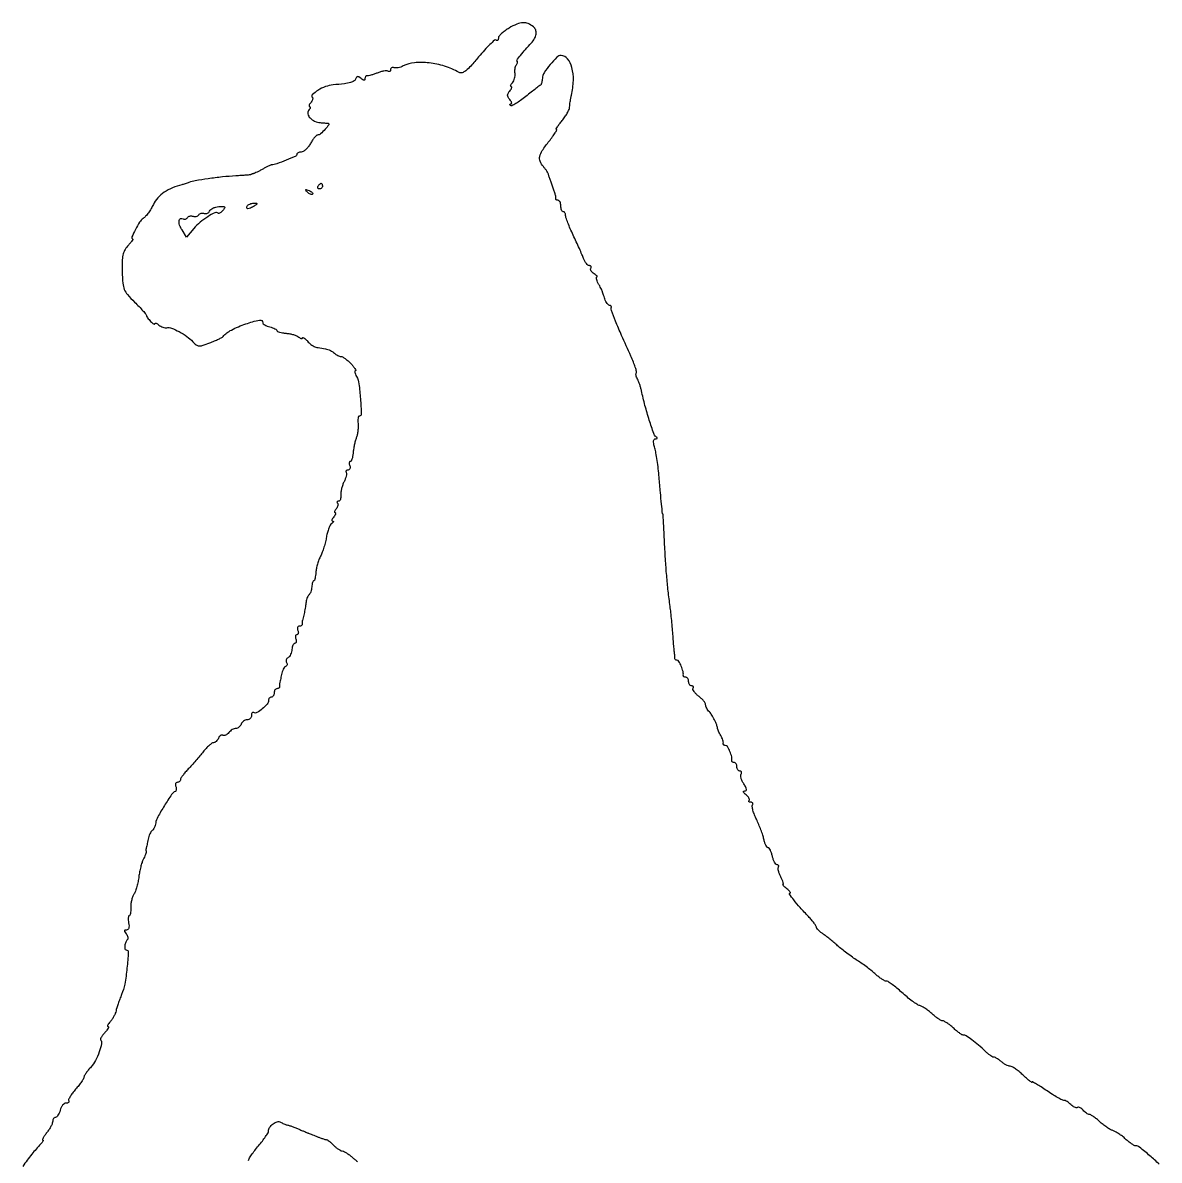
# Model space of a CAD drawing. Extents: x 0 to 572, y 0 to 802.
# Drawn here: x 105.4 to 505.8, y 400.9 to 801.5 of the extents above; entities that cross this region are included whole.
import ezdxf

# ---------------------------------------------------------------- set-up
doc = ezdxf.new("R2010")
doc.units = 0

msp = doc.modelspace()

# ---------------------------------------------------------------- linework, layer by layer
for points in [[(505.750071, 399.517286, 0.010371), (502.470003, 402.481262, 0.009282), (498.882342, 405.475695, 0.16599), (497.489782, 405.980816, -0.12281), (496.947184, 406.127126, -0.020715), (496.023455, 406.692456, -0.021573), (494.971947, 407.465206, -0.017693), (493.916635, 408.376481, 0.021461), (492.794015, 409.331209, 0.018624), (491.540554, 410.234788, 0.01903), (490.343291, 410.967675, 0.050912), (489.426853, 411.365446, -0.05276), (488.501812, 411.77101, -0.018642), (487.271021, 412.535629, -0.018265), (485.971201, 413.482742, -0.020442), (484.793644, 414.488964, 0.015664), (483.689921, 415.45049, 0.019965), (482.611678, 416.262383, 0.018302), (481.675043, 416.861256, 0.133861), (481.166089, 417, -0.113959), (480.727351, 417.101312, -0.037599), (480.15249, 417.437391, -0.035178), (479.549988, 417.919183, -0.033316), (479.009138, 418.48899, 0.046076), (478.476764, 419.021989, 0.060603), (477.899604, 419.394248, 0.074595), (477.366878, 419.560715, 0.17875), (476.967313, 419.479798, -0.180111), (476.550281, 419.396488, -0.063206), (475.954699, 419.571283, -0.052772), (475.289027, 419.949916, -0.04072), (474.652048, 420.490809, 0.029136), (474.002918, 421.068395, 0.030567), (473.300969, 421.556675, 0.032109), (472.647042, 421.899162, 0.104948), (472.171918, 422, -0.121145), (471.567568, 422.148609, -0.008078), (469.987923, 423.00826, -0.011272), (468.124976, 424.117589, -0.008179), (466.100489, 425.432376, 0.006121), (464.143881, 426.714556, 0.010897), (462.498269, 427.714592, 0.0057), (461.152875, 428.472223, 0.569997), (461, 428.38169, -0.611918), (460.867905, 428.31417, -0.010503), (460.045313, 428.935307, -0.013879), (458.997162, 429.81015, -0.007436), (457.75, 430.944687, 0.017437), (456.414889, 432.1113, 0.021587), (455.090858, 433.097325, 0.020554), (453.930985, 433.817803, 0.12845), (453.261431, 433.995373, -0.093537), (452.647897, 434.113537, -0.028535), (451.78631, 434.512703, -0.027463), (450.852468, 435.079889, -0.026848), (449.979011, 435.75, 0.018293), (449.160345, 436.400614, 0.026794), (448.391513, 436.905824, 0.025186), (447.746653, 437.239435, 0.238018), (447.444852, 437.227273, -0.265212), (447.13634, 437.230626, -0.019647), (446.398307, 437.702273, -0.023172), (445.519703, 438.37613, -0.015233), (444.570661, 439.227273, 0.013182), (442.101648, 441.459928, 0.018192), (439.763781, 443.321365, 0.015936), (437.762156, 444.703065, 0.144062), (436.752965, 445, -0.138152), (436.281069, 445.132924, -0.01656), (435.367546, 445.734375, -0.018713), (434.310482, 446.542619, -0.014366), (433.216574, 447.5, 0.017373), (432.109509, 448.457201, 0.021513), (431.012674, 449.265625, 0.020465), (430.052587, 449.855868, 0.12827), (429.5, 450, -0.125539), (428.952746, 450.139604, -0.021517), (428.026456, 450.698091, -0.022271), (426.972696, 451.466618, -0.018252), (425.916635, 452.376481, 0.021396), (424.794017, 453.33146, 0.018557), (423.540554, 454.235789, 0.018961), (422.343292, 454.96977, 0.050711), (421.426853, 455.368853, -0.067257), (420.414798, 455.849871, -0.013719), (418.780451, 456.981067, -0.014224), (416.940456, 458.41297, -0.012922), (415.123619, 459.992372, 0.011964), (413.364702, 461.527352, 0.016194), (411.699736, 462.822759, 0.013158), (410.271879, 463.804868, 0.145052), (409.613401, 464, -0.119643), (409.017638, 464.144628, -0.023731), (408.060432, 464.697476, -0.023886), (406.982414, 465.465418, -0.020235), (405.918894, 466.374387, 0.017507), (404.659998, 467.462279, 0.008144), (402.956244, 468.788293, 0.008057), (401.120679, 470.123712, 0.011142), (399.429112, 471.257694, -0.011421), (397.706172, 472.414098, -0.007489), (395.772927, 473.820519, -0.007535), (393.930346, 475.247567, -0.014341), (392.5, 476.45904, 0.007492), (391.186752, 477.602591, 0.00576), (389.720313, 478.812729, 0.005827), (388.322601, 479.912716, 0.013779), (387.25, 480.690743, -0.022668), (386.388514, 481.339308, -0.028988), (385.660937, 482.015227, -0.029415), (385.136295, 482.631305, -0.163073), (385, 483.038087, 0.146996), (384.861415, 483.499292, 0.014743), (384.192187, 484.450139, 0.017514), (383.303241, 485.554393, 0.013061), (382.25, 486.710342, -0.008656), (379.277633, 489.915385, -0.016955), (377.044648, 492.585218, -0.01546), (375.552757, 494.624068, -0.588886), (375.756613, 495.031803, 0.472452), (375.863919, 495.17434, 0.109533), (375.711423, 495.485547, 0.044107), (375.253893, 495.965025, 0.018277), (374.55887, 496.531803, -0.014691), (373.856525, 497.096217, -0.034069), (373.373547, 497.568717, -0.074798), (373.171326, 497.878091, -0.546436), (373.249567, 498, 0.444021), (373.404763, 498.171665, 0.04378), (373.287624, 498.786751, 0.033181), (372.980073, 499.650589, 0.017553), (372.491875, 500.6783, -0.025498), (371.997127, 501.763959, -0.03247), (371.659705, 502.811223, -0.034119), (371.500688, 503.692274, -0.167523), (371.610195, 504.1783, 0.096466), (371.72861, 504.49172, 0.174243), (371.68111, 504.758626, 0.171379), (371.473449, 504.937186, 0.092949), (371.138472, 505, -0.223055), (370.717065, 505.197837, -0.048302), (370.253102, 505.88125, -0.041651), (369.823903, 506.851099, -0.029303), (369.5, 508, 0.025133), (369.186336, 509.14916, 0.036749), (368.787574, 510.11875, 0.04072), (368.366866, 510.812638, 0.240576), (368, 511, -0.238976), (367.633614, 511.185722, -0.041423), (367.215191, 511.86866, -0.037195), (366.819483, 512.82442, -0.0255), (366.509414, 513.95714, 0.024672), (366.123525, 515.376057, 0.010392), (365.472327, 517.242728, 0.010252), (364.692452, 519.21276, 0.013159), (363.890965, 520.98954, -0.019706), (363.180623, 522.620912, -0.026461), (362.676059, 524.151925, -0.025609), (362.399496, 525.423035, -0.181093), (362.520024, 526.0324, 0.104664), (362.652527, 526.4011, 0.179876), (362.582324, 526.715767, 0.164678), (362.315286, 526.926858, 0.085832), (361.89235, 527, -0.053219), (361.466755, 527.045429, -0.160124), (361.217979, 527.191267, -0.258122), (361.170889, 527.404048, -0.125142), (361.31779, 527.651123, 0.235796), (361.434267, 527.999956, 0.090823), (361.268149, 528.497869, 0.064411), (360.851334, 529.067374, 0.040241), (360.234456, 529.61932, -0.024134), (359.552606, 530.190984, -0.124444), (359.28592, 530.600527, -0.354276), (359.378881, 530.854115, -0.129083), (359.773053, 530.968197, 0.165736), (360.249385, 531.143943, 0.261521), (360.405756, 531.53858, 0.094507), (360.166276, 532.254573, 0.017204), (359.436857, 533.456024, -0.035194), (358.868484, 534.472899, -0.042663), (358.489857, 535.497259, -0.047931), (358.334505, 536.386346, -0.159013), (358.472821, 536.956024, 0.078168), (358.640421, 537.355152, 0.155975), (358.617417, 537.693332, 0.185378), (358.411069, 537.917526, 0.115569), (358.059017, 538, -0.140337), (357.655173, 538.115626, -0.099915), (357.311086, 538.440625, -0.085131), (357.079345, 538.926682, -0.06887), (357, 539.5, 0.064853), (356.925306, 540.073457, 0.082425), (356.70625, 540.559375, 0.098894), (356.381354, 540.884432, 0.148195), (356, 541, -0.076328), (355.632787, 541.056386, -0.112284), (355.351949, 541.220312, -0.134577), (355.201758, 541.464586, -0.136332), (355.198125, 541.75, 0.129366), (355.199352, 543.021645, 0.03778), (354.556612, 544.886786, 0.03449), (353.684742, 546.576568, 0.262145), (352.932612, 547, -0.082879), (352.592522, 547.056762, -0.119294), (352.336363, 547.220312, -0.136372), (352.204872, 547.464457, -0.1254), (352.212452, 547.75, 0.122727), (352.225645, 548.164663, 0.026085), (352.035306, 548.867188, 0.025818), (351.721844, 549.679298, 0.022041), (351.311064, 550.5, -0.008581), (350.882043, 551.302438, -0.010843), (350.514409, 552.059375, -0.009058), (350.233247, 552.702171, -0.08173), (350.163161, 553, 0.073868), (349.891314, 554.241952, 0.023332), (349.133071, 555.988371, 0.023878), (348.195185, 557.6889, 0.056999), (347.305954, 558.821429, -0.039862), (346.806188, 559.414979, -0.03522), (346.383624, 560.104609, -0.03691), (346.092189, 560.783413, -0.083128), (346, 561.33408, 0.136507), (345.838238, 561.915542, 0.034894), (345.271153, 562.722722, 0.032912), (344.468515, 563.587764, 0.028227), (343.518819, 564.388592, -0.031188), (342.607876, 565.166009, -0.046326), (341.925167, 565.961295, -0.056982), (341.539609, 566.662136, -0.240133), (341.577836, 567.125941, 0.09858), (341.702171, 567.459245, 0.17583), (341.648264, 567.743245, 0.169649), (341.422067, 567.933389, 0.090979), (341.059017, 568, -0.140337), (340.655173, 568.115626, -0.099915), (340.311086, 568.440625, -0.085131), (340.079345, 568.926682, -0.06887), (340, 569.5, 0.064853), (339.925306, 570.073457, 0.082425), (339.70625, 570.559375, 0.098894), (339.381354, 570.884432, 0.148195), (339, 571, -0.074993), (338.626037, 571.056406, -0.100285), (338.325519, 571.220312, -0.11815), (338.145198, 571.464346, -0.13694), (338.108151, 571.75, 0.100863), (338.030066, 573.098731, 0.035503), (337.399187, 574.941474, 0.030787), (336.570967, 576.60317, 0.267859), (335.883369, 577, -0.086107), (335.555091, 577.056956, -0.10841), (335.294276, 577.220312, -0.119095), (335.141984, 577.464201, -0.120001), (335.118421, 577.75, 0.025393), (335.152815, 578.073789, 0.019979), (335.158143, 578.426563, 0.020391), (335.136525, 578.755487, 0.046062), (335.087351, 579, -0.049618), (335.015459, 579.371074, -0.0012), (334.858347, 581.115625, -0.002607), (334.689531, 583.164648, -0.001768), (334.517686, 585.5, 0.004227), (334.311474, 588.12594, 0.003025), (334.038255, 591.059375, 0.003054), (333.743958, 593.851106, 0.006548), (333.47561, 596, -0.006529), (332.802664, 601.387186, -0.006458), (332.267895, 606.809892, -0.005872), (331.833665, 612.695854, -0.003826), (331.464211, 619.5, 0.001124), (331.295523, 622.951035, 0.001873), (331.136052, 625.85625, 0.000142), (330.982824, 628.456203, 0.396993), (330.936356, 628.5, -0.383928), (330.811626, 628.612332, -0.000554), (330.461927, 631.982578, -0.003347), (330.070235, 636.067803, -0.001457), (329.602021, 641.5, 0.008348), (329.309908, 644.418353, 0.007753), (328.914346, 647.398438, 0.007759), (328.480344, 650.037642, 0.025753), (328.079412, 651.75, -0.017387), (327.689031, 653.30004, -0.071481), (327.622211, 654.26365, -0.162952), (327.845343, 654.79652, -0.212674), (328.319806, 655.015313, 0.046508), (328.772742, 655.063469, 0.296297), (328.930096, 655.21758, 0.25759), (328.863495, 655.445313, 0.038631), (328.487283, 655.765313, -0.154807), (327.694917, 656.838456, -0.006069), (326.150177, 661.551964, -0.011327), (324.633144, 666.79003, -0.012636), (323.414082, 671.904701, 0.018301), (323.15224, 672.950607, 0.012882), (322.784958, 674.106455, 0.013022), (322.375694, 675.19549, 0.026476), (321.987574, 676.023219, -0.033468), (321.674044, 676.716924, -0.044452), (321.490305, 677.384109, -0.051591), (321.447874, 677.935551, -0.192087), (321.582737, 678.249404, 0.270978), (321.690766, 678.661877, 0.011089), (321.226443, 680.188442, 0.016697), (320.550257, 682.036053, 0.010765), (319.650323, 684.130887, -0.002731), (316.380237, 691.417775, -0.008037), (314.238766, 696.478751, -0.005556), (312.779699, 700.206207, -0.167567), (312.75, 701.197811, 0.107865), (312.776731, 701.503548, 0.135991), (312.667073, 701.764357, 0.130719), (312.434447, 701.938461, 0.095925), (312.116631, 702, -0.188758), (311.726808, 702.152602, -0.050505), (311.277695, 702.660938, -0.043804), (310.846272, 703.388649, -0.033266), (310.501153, 704.25, 0.000268), (310.208378, 705.148154, 0.000329), (309.934176, 705.985937, 0.000272), (309.702876, 706.689777, 0.002402), (309.599086, 707, 0.03385), (309.47123, 707.306384, 0.003389), (309.111941, 708.014063, 0.004247), (308.670391, 708.851819, 0.003364), (308.179381, 709.75, -0.025914), (307.755714, 710.615543, -0.050646), (307.527394, 711.347995, -0.084575), (307.511344, 711.845926, -0.363771), (307.714816, 712.030409, 0.395852), (307.82834, 712.14557, 0.195658), (307.749112, 712.354756, 0.054773), (307.358326, 712.692608, 0.01906), (306.728968, 713.091869, -0.051962), (306.094167, 713.555724, -0.073147), (305.648566, 714.095745, -0.094539), (305.452394, 714.624379, -0.182072), (305.537985, 715.06146, 0.09247), (305.676557, 715.419626, 0.170967), (305.629288, 715.724304, 0.17463), (305.403004, 715.927808, 0.09697), (305.034266, 716, -0.174679), (304.550929, 716.174172, -0.050304), (303.984181, 716.748749, -0.04401), (303.432047, 717.573284, -0.034706), (302.981396, 718.548931, 0.010779), (302.436032, 719.895246, 0.002897), (301.511829, 722.008762, 0.002933), (300.433836, 724.397702, 0.003031), (299.339481, 726.747727, -0.008201), (298.31592, 729.006463, -0.010497), (297.451806, 731.120173, -0.008575), (296.799618, 732.907179, -0.08339), (296.666667, 733.698796, 0.062182), (296.604551, 734.196334, 0.080476), (296.421875, 734.617771, 0.097947), (296.15115, 734.899833, 0.153855), (295.833333, 735, -0.219986), (295.51442, 735.147449, -0.07762), (295.244792, 735.5875, -0.059018), (295.061007, 736.23419, -0.039769), (295, 737, 0.048028), (294.926307, 737.765418, 0.068025), (294.70625, 738.4125, 0.088204), (294.381882, 738.848523, 0.191087), (294, 739, -0.076617), (293.634247, 739.056377, -0.115108), (293.357682, 739.220312, -0.138293), (293.213986, 739.464625, -0.135637), (293.217639, 739.75, 0.124394), (293.234075, 740.220586, 0.012844), (292.969979, 741.307813, 0.015357), (292.576303, 742.604814, 0.011698), (292.06892, 744, -0.004084), (291.538253, 745.392803, -0.005246), (291.074178, 746.682664, -0.004073), (290.705986, 747.769179, -0.044621), (290.601281, 748.21758, 0.096368), (290.466324, 748.608574, 0.015441), (290.038298, 749.298346, 0.016588), (289.474937, 750.088412, 0.013873), (288.826968, 750.889118, -0.079373), (287.686436, 752.750689, -0.155138), (287.542878, 754.466997, -0.093559), (288.443392, 756.533534, -0.018084), (290.868252, 759.833655, 0.009333), (292.086681, 761.432478, 0.017496), (293.001069, 762.776136, 0.015338), (293.608562, 763.808524, 0.569908), (293.495136, 764, -0.5514), (293.382911, 764.177829, -0.02803), (293.780371, 764.903788, -0.023587), (294.464996, 765.895685, -0.012053), (295.411106, 767.076725, 0.022926), (296.407483, 768.377478, 0.024209), (297.261341, 769.741187, 0.024762), (297.877922, 770.981034, 0.092158), (298.07431, 771.826725, -0.019569), (298.142596, 772.642485, -0.008026), (298.296202, 773.742851, -0.007927), (298.499054, 774.920303, -0.010066), (298.725338, 776, 0.048425), (299.405734, 781.2065, 0.072113), (298.898483, 785.765581, 0.101457), (297.368058, 788.877951, 0.231921), (295.079143, 790, 0.196551), (293.573548, 789.384363, 0.026562), (291.221049, 786.815053, 0.029379), (289.142675, 783.961653, 0.124955), (288.479794, 781.975726, -0.018484), (288.393573, 781.198659, -0.024134), (288.254506, 780.497242, -0.022945), (288.087919, 779.93873, -0.160132), (287.917155, 779.715641, 0.016431), (287.618728, 779.496786, 0.000362), (286.211127, 778.389938, 0.000824), (284.56659, 777.090452, 0.000557), (282.695193, 775.603293, -0.013134), (280.809226, 774.18045, -0.021101), (279.122064, 773.080199, -0.016423), (277.732487, 772.31595, -0.324575), (277.278526, 772.38814, -0.068741), (277.100913, 772.622687, -0.200847), (277.078202, 772.820266, -0.235992), (277.20113, 772.953423, -0.090701), (277.455778, 773, 0.320894), (277.642216, 773.133389, 0.157208), (277.647402, 773.440625, 0.069877), (277.423254, 773.923602, 0.029679), (277, 774.5, -0.045289), (276.430919, 775.327894, -0.128626), (276.255111, 776, -0.128626), (276.430919, 776.672106, -0.045289), (277, 777.5, 0.027963), (277.426283, 778.07637, 0.064878), (277.660392, 778.559375, 0.144806), (277.670922, 778.867713, 0.341777), (277.5, 779, -0.327107), (277.325532, 779.127816, -0.153537), (277.325072, 779.42311, -0.068353), (277.543203, 779.886895, -0.029159), (277.950515, 780.440374, 0.062898), (278.386284, 781.124602, 0.04304), (278.707231, 781.989216, 0.043169), (278.874422, 782.891964, 0.065105), (278.847918, 783.690374, -0.04569), (278.791416, 784.474917, -0.034545), (278.867772, 785.33561, -0.035374), (279.054776, 786.140575, -0.0654), (279.333975, 786.75, 0.030316), (279.595877, 787.229865, 0.064022), (279.725448, 787.632812, 0.12351), (279.709021, 787.895178, 0.326539), (279.56563, 788, -0.614131), (279.437936, 788.251817, -0.007842), (280.807351, 790.061185, -0.013238), (282.549565, 792.171984, -0.010205), (284.555954, 794.383021, 0.059225), (285.74302, 795.980674, 0.096447), (286.286129, 797.574593, 0.120955), (286.136522, 798.999121, 0.133966), (285.343029, 800.130275, 0.076785), (283.512351, 801.226283, 0.110092), (281.654066, 801.539318, 0.086205), (279.511295, 801.050248, 0.032845), (276.759792, 799.679989, 0.024155), (275.327002, 798.749408, 0.031271), (274.115393, 797.755848, 0.032414), (273.243721, 796.832527, 0.172776), (273.009792, 796.190983, -0.066748), (272.94419, 795.72807, -0.138564), (272.755254, 795.419528, -0.189309), (272.477893, 795.311381, -0.13867), (272.157032, 795.402949, 0.328265), (271.615447, 795.359098, 0.012145), (270.008941, 793.89385, 0.017887), (268.115254, 791.945966, 0.011099), (266.028123, 789.533997, -0.009065), (263.259192, 786.307681, -0.043045), (261.492701, 784.637519, -0.08966), (260.196408, 783.941927, -0.20838), (259.121091, 784.046806, 0.050613), (254.06218, 786.227338, 0.047746), (248.568201, 787.400667, 0.051154), (243.436071, 787.466195, 0.098095), (239.5, 786.312954, -0.03867), (238.642406, 785.947049, -0.03628), (237.720313, 785.708208, -0.038393), (236.870371, 785.619345, -0.093196), (236.25, 785.718461, 0.084639), (235.772664, 785.803059, 0.129071), (235.367188, 785.699441, 0.14637), (235.098333, 785.423949, 0.121221), (235, 785.024316, -0.087607), (234.930557, 784.631022, -0.166468), (234.7309, 784.383844, -0.178503), (234.433079, 784.320939, -0.102468), (234.083916, 784.448137, 0.145971), (233.548931, 784.592565, 0.033283), (232.604469, 784.504709, 0.031714), (231.486043, 784.251432, 0.026261), (230.333916, 783.845672, -0.013056), (229.193889, 783.410019, -0.01624), (228.11215, 783.067759, -0.014585), (227.197621, 782.839313, -0.107332), (226.75, 782.838518, 0.155335), (226.464653, 782.811002, 0.126604), (226.220313, 782.622847, 0.099418), (226.055886, 782.29472, 0.066685), (226, 781.877555, -0.095656), (225.914396, 781.434193, -0.31457), (225.678271, 781.27956, -0.143321), (225.269567, 781.412487, -0.023397), (224.597246, 781.919293, 0.030093), (223.882218, 782.443435, 0.149769), (223.408558, 782.577107, 0.232207), (223.062044, 782.397327, 0.078693), (222.793037, 781.879111, -0.168991), (222.161386, 781.059449, -0.077358), (220.915284, 780.495487, -0.037897), (218.740205, 780.06627, -0.007329), (214.750388, 779.648147, 0.066878), (212.104271, 779.047203, 0.048629), (209.388162, 777.721567, 0.057301), (207.487924, 776.229319, 0.415741), (207.485193, 775.181473, -0.211897), (207.595864, 774.89425, -0.068472), (207.509351, 774.435931, -0.054306), (207.258838, 773.892285, -0.038123), (206.868879, 773.342009, 0.03138), (206.492883, 772.826304, 0.074889), (206.301091, 772.394215, 0.168576), (206.319157, 772.119912, 0.301415), (206.5, 772, -0.292348), (206.683147, 771.882907, -0.17377), (206.707007, 771.615542, -0.077358), (206.524103, 771.194154, -0.032212), (206.158689, 770.691208, 0.238002), (205.872246, 769.442073, 0.129633), (206.644663, 768.027237, 0.096555), (208.270698, 766.864596, 0.090837), (210.25, 766.36543, -0.002896), (210.993308, 766.312076, -0.00244), (211.779687, 766.247189, -0.002461), (212.496762, 766.180938, -0.006826), (213, 766.125, -0.558355), (213.237689, 765.603943, -0.036654), (211.99259, 764.0121, -0.030024), (210.352659, 762.410052, -0.178163), (209.25, 761.993677, 0.199272), (208.865319, 761.83021, 0.02252), (208.219912, 761.109819, 0.024503), (207.503672, 760.140818, 0.01755), (206.79651, 758.993677, -0.036019), (206.030542, 757.848055, -0.041293), (205.139133, 756.879393, -0.04563), (204.25846, 756.205485, -0.141425), (203.54651, 756, 0.052345), (202.954809, 755.937884, 0.072214), (202.454287, 755.753267, 0.092154), (202.118044, 755.480617, 0.178271), (202, 755.16006, -0.296761), (201.599458, 754.544636, -0.006896), (198.260196, 753.120696, -0.013921), (194.983407, 751.881896, -0.064048), (193, 751.468089, 0.08771), (192.689512, 751.387903, 0.006849), (191.9125, 751.020767, 0.009172), (190.993997, 750.55021, 0.006881), (190, 750, -0.007382), (188.987851, 749.441066, -0.008725), (188.014062, 748.94355, -0.007781), (187.180329, 748.55173, -0.053307), (186.75, 748.410435, 0.015043), (186.444535, 748.335417, 0.015451), (186.146875, 748.242751, 0.015367), (185.894253, 748.146671, 0.060874), (185.75, 748.064886, -0.136251), (185.539222, 747.983973, -0.001737), (184.104688, 747.851303, -0.004915), (182.434435, 747.719221, -0.003185), (180.5, 747.597743, 0.011481), (175.781976, 747.222783, 0.009285), (170.738369, 746.610338, 0.007981), (166.238186, 745.905464, 0.050111), (164, 745.282487, -0.008018), (163.352461, 745.042021, -0.006394), (162.646875, 744.802902, -0.006469), (161.987632, 744.598236, -0.016175), (161.5, 744.47074, 0.043792), (158.186323, 743.405938, 0.051236), (155.29019, 741.820671, 0.055817), (152.993783, 739.827899, 0.075515), (151.458359, 737.553491, -0.024082), (150.666329, 736.07294, -0.021642), (149.708863, 734.619954, -0.022218), (148.73526, 733.391952, -0.061326), (147.916663, 732.654182, 0.096591), (146.6238, 731.313386, 0.025704), (145.133287, 728.72948, 0.0188), (143.908432, 726.088269, 0.388109), (144.179701, 725.330564, -0.43858), (144.222019, 725.169929, -0.013015), (143.78633, 724.526297, -0.018126), (143.176732, 723.736517, -0.010498), (142.390785, 722.830564, 0.059373), (141.318513, 721.31895, 0.07192), (140.715175, 719.690299, 0.047647), (140.457035, 717.474219, 0.012342), (140.471221, 713.876606, 0.013821), (140.702796, 709.76517, 0.075802), (141.219482, 707.609212, 0.083626), (142.335675, 705.80246, 0.018786), (144.830437, 703.166206, -0.006972), (146.428204, 701.555785, -0.01041), (147.775191, 700.100268, -0.005753), (148.860471, 698.848721, -0.177546), (149, 698.468171, 0.132791), (149.088018, 698.142598, 0.022429), (149.440625, 697.596008, 0.023155), (149.925695, 696.976233, 0.018757), (150.5, 696.357143, 0.021821), (151.076589, 695.828797, 0.051294), (151.559375, 695.501593, 0.119893), (151.868178, 695.421266, 0.41886), (152, 695.551016, -0.34904), (152.125281, 695.708618, -0.140461), (152.418832, 695.693464, -0.063217), (152.877959, 695.467739, -0.027387), (153.425811, 695.061571, 0.050091), (154.069224, 694.62832, 0.042506), (154.821771, 694.303415, 0.044485), (155.565366, 694.126409, 0.085608), (156.175811, 694.142296, -0.14334), (157.856235, 693.994169, -0.030661), (160.542389, 692.74933, -0.032656), (163.269203, 691.037645, -0.052395), (165.312992, 689.206641, 0.040956), (166.508137, 688.085711, 0.152822), (167.458374, 687.719111, 0.096858), (168.688707, 687.877718, 0.011308), (171.310632, 688.816809, 0.007668), (172.951697, 689.475857, 0.010297), (174.416248, 690.126043, 0.007687), (175.613304, 690.709874, 0.100039), (176, 691.015334, -0.100789), (178.920838, 693.315533, -0.032825), (184.001108, 695.466756, -0.03042), (188.836479, 696.826382, -0.478156), (190, 695.887879, 0.214027), (190.165691, 695.518529, 0.048467), (190.734375, 695.103409, 0.041931), (191.542671, 694.713073, 0.030051), (192.5, 694.410644, -0.023979), (193.457644, 694.120847, -0.034942), (194.265625, 693.768078, -0.037769), (194.847109, 693.405929, -0.238968), (195, 693.1043, 0.297945), (195.181939, 692.826081, 0.032703), (195.935161, 692.553581, 0.031487), (196.96346, 692.324936, 0.01995), (198.183526, 692.182839, -0.02747), (199.498904, 692.009564, -0.025637), (200.818606, 691.690575, -0.026535), (201.96022, 691.284837, -0.074684), (202.683526, 690.847687, 0.033394), (203.189429, 690.481946, 0.080879), (203.613286, 690.303845, 0.180712), (203.882127, 690.336584, 0.280004), (204, 690.530565, -0.462729), (204.151188, 690.658951, -0.102762), (204.514062, 690.519221, -0.044646), (205.077288, 690.08065, -0.019108), (205.75, 689.40301, 0.031423), (206.9697, 688.233405, 0.073344), (208.042039, 687.568274, 0.053542), (209.455672, 687.12823, 0.010839), (212.048286, 686.67486, -0.041932), (212.892833, 686.472426, -0.03013), (213.794362, 686.113062, -0.030628), (214.6165, 685.663081, -0.0559), (215.213567, 685.186433, 0.04181), (215.750618, 684.732401, 0.036054), (216.382156, 684.348515, 0.037686), (217.009422, 684.084223, 0.081034), (217.525686, 684, -0.130203), (218.106582, 683.846123, -0.026466), (219.010611, 683.265625, -0.026251), (220.018252, 682.457054, -0.021976), (221, 681.5, -0.014196), (221.85192, 680.539959, -0.029276), (222.450304, 679.734375, -0.044551), (222.75195, 679.170605, -0.537585), (222.63913, 679, 0.367026), (222.453157, 678.842234, 0.087168), (222.457615, 678.402883, 0.051082), (222.650465, 677.747352, 0.025807), (223.017521, 676.967263, -0.089893), (223.864923, 674.340778, -0.01536), (224.402008, 669.097339, -0.008739), (224.692982, 663.70221, -0.424917), (224.01588, 663, 0.302946), (223.74996, 662.8226, 0.056016), (223.577433, 662.227672, 0.043566), (223.506567, 661.378522, 0.026386), (223.56364, 660.370798, -0.035816), (223.608234, 659.189512, -0.02239), (223.499437, 657.808935, -0.022437), (223.268776, 656.451231, -0.03756), (222.939789, 655.341632, 0.025242), (222.573532, 654.209359, 0.013358), (222.228865, 652.773976, 0.01326), (221.953853, 651.283233, 0.019968), (221.800955, 649.970834, -0.023845), (221.659381, 648.832485, -0.036995), (221.419033, 647.872683, -0.041968), (221.125564, 647.184729, -0.277754), (220.818677, 647, 0.240201), (220.578729, 646.87767, 0.127745), (220.453901, 646.559375, 0.079021), (220.47236, 646.074941, 0.042678), (220.638374, 645.5, -0.069008), (220.771857, 644.926317, -0.116977), (220.70238, 644.440625, -0.152575), (220.444764, 644.120613, -0.148627), (220.047972, 644, 0.07425), (219.639653, 643.939028, 0.150879), (219.373658, 643.758626, 0.18777), (219.289593, 643.490782, 0.122223), (219.389805, 643.1783, -0.160609), (219.503839, 642.702177, -0.036772), (219.372765, 641.87381, -0.034389), (219.070984, 640.895429, -0.027667), (218.618662, 639.89136, 0.035358), (218.140797, 638.785522, 0.025768), (217.763275, 637.500199, 0.026218), (217.531306, 636.237871, 0.050756), (217.502721, 635.213061, -0.043156), (217.491944, 634.365695, -0.065697), (217.324252, 633.650087, -0.089291), (217.035515, 633.16785, -0.216592), (216.666214, 633, 0.070788), (216.33091, 632.95229, 0.205135), (216.153569, 632.806715, 0.232547), (216.148909, 632.593322, 0.087788), (216.324657, 632.342009, -0.171918), (216.492554, 631.989854, -0.082297), (216.462194, 631.483088, -0.066538), (216.246292, 630.904134, -0.050768), (215.868879, 630.342009, 0.03138), (215.492883, 629.826304, 0.074889), (215.301091, 629.394215, 0.168576), (215.319157, 629.119912, 0.301415), (215.5, 629, -0.341777), (215.670922, 628.867713, -0.144806), (215.660392, 628.559375, -0.064878), (215.426283, 628.07637, -0.027963), (215, 627.5, 0.033478), (214.582717, 626.922597, 0.07963), (214.377077, 626.436127, 0.174542), (214.409849, 626.123946, 0.282972), (214.627555, 625.984687, -0.162698), (214.843865, 625.908142, -0.343692), (214.884646, 625.745737, -0.117313), (214.69322, 625.493733, -0.030411), (214.277622, 625.192741, 0.128688), (213.764875, 624.641044, 0.029969), (213.229822, 623.483358, 0.028982), (212.757446, 622.033989, 0.024882), (212.427177, 620.464157, -0.020521), (212.081556, 618.747198, -0.014578), (211.559895, 616.853724, -0.014751), (210.954863, 615.072769, -0.030074), (210.356692, 613.722873, 0.030379), (209.788887, 612.439392, 0.019149), (209.277137, 610.882002, 0.019215), (208.890195, 609.306022, 0.033158), (208.707136, 607.968757, -0.016942), (208.58893, 606.832234, -0.027082), (208.403045, 605.874296, -0.025488), (208.183874, 605.15761, -0.314645), (207.962804, 605.001987, 0.279905), (207.744561, 604.868319, 0.040605), (207.535614, 604.366077, 0.036198), (207.364204, 603.667806, 0.023296), (207.262899, 602.839977, -0.031649), (207.141642, 601.969849, -0.033771), (206.912958, 601.141155, -0.03593), (206.619296, 600.462907, -0.11424), (206.300095, 600.089977, 0.103798), (205.9759, 599.726665, 0.035171), (205.665228, 599.085806, 0.033201), (205.412325, 598.308883, 0.032529), (205.262384, 597.5, -0.012625), (205.019951, 595.822219, -0.007401), (204.649536, 593.826925, -0.006387), (204.251435, 591.969455, -0.036017), (203.955889, 591, 0.052881), (203.890188, 590.755239, 0.024306), (203.854559, 590.426563, 0.02375), (203.850365, 590.0738, 0.030259), (203.881579, 589.75, -0.152475), (203.839589, 589.464473, -0.118838), (203.640036, 589.220312, -0.09539), (203.307394, 589.055992, -0.067256), (202.893011, 589, 0.158089), (202.519085, 588.878743, 0.151946), (202.280284, 588.559375, 0.112257), (202.22328, 588.073899, 0.06502), (202.361626, 587.5, -0.053929), (202.513619, 586.925537, -0.097172), (202.492835, 586.440625, -0.145365), (202.308551, 586.122669, -0.191493), (202, 586, 0.191493), (201.691449, 585.877331, 0.145365), (201.507165, 585.559375, 0.097172), (201.486381, 585.074463, 0.053929), (201.638374, 584.5, -0.051204), (201.793745, 583.92541, -0.093029), (201.782227, 583.440625, -0.142305), (201.611908, 583.122833, -0.201694), (201.319793, 583, 0.21102), (200.965349, 582.843439, 0.071088), (200.640479, 582.365493, 0.055918), (200.390761, 581.666958, 0.039126), (200.262899, 580.839977, -0.046523), (200.113456, 579.9597, -0.043407), (199.801886, 579.10056, -0.046349), (199.385564, 578.385582, -0.099652), (198.921979, 577.951781, 0.085822), (198.520151, 577.595924, 0.093822), (198.276208, 577.136005, 0.100326), (198.226613, 576.644655, 0.114037), (198.378115, 576.197214, -0.085644), (198.54612, 575.779863, -0.115142), (198.539037, 575.373797, -0.128128), (198.357848, 575.043377, -0.121529), (198.03515, 574.83541, 0.151241), (197.628006, 574.538051, 0.043059), (197.211382, 573.864152, 0.039139), (196.849183, 572.981533, 0.032836), (196.603229, 572, -0.003621), (196.415048, 571.006093, -0.00454), (196.225547, 570.0875, -0.00367), (196.054058, 569.320123, -0.035192), (195.955889, 569, 0.052881), (195.890188, 568.755239, 0.024306), (195.854559, 568.426563, 0.02375), (195.850365, 568.0738, 0.030259), (195.881579, 567.75, -0.137085), (195.848335, 567.464378, -0.119953), (195.671464, 567.220312, -0.101574), (195.373191, 567.056406, -0.075146), (195, 567, 0.148195), (194.618646, 566.884432, 0.098894), (194.29375, 566.559375, 0.082425), (194.074694, 566.073457, 0.064853), (194, 565.5, -0.064853), (193.925306, 564.926543, -0.082425), (193.70625, 564.440625, -0.098894), (193.381354, 564.115568, -0.148195), (193, 564, 0.112508), (192.618528, 563.913062, 0.100182), (192.29375, 563.667268, 0.094286), (192.075852, 563.299803, 0.087025), (192, 562.867295, -0.17812), (191.517444, 561.555691, -0.042387), (189.837504, 559.890505, -0.041179), (187.96088, 558.567821, -0.278163), (186.870923, 558.579774, 0.168226), (186.541032, 558.653628, 0.190079), (186.255834, 558.501959, 0.121111), (186.06291, 558.117707, 0.056124), (186, 557.559017, -0.097226), (185.883193, 556.963995, -0.0975), (185.550156, 556.457961, -0.09836), (185.05301, 556.119121, -0.100881), (184.468615, 556, 0.088478), (183.840167, 555.887915, 0.06652), (183.217991, 555.559375, 0.065663), (182.696157, 555.073415, 0.081035), (182.361626, 554.5, -0.067998), (182.046699, 553.926524, -0.062708), (181.581877, 553.440625, -0.066679), (181.044175, 553.111585, -0.104374), (180.515456, 553, 0.091487), (179.939838, 552.893788, 0.04281), (179.255116, 552.562609, 0.040502), (178.575869, 552.080731, 0.045052), (178.009138, 551.51101, -0.05119), (177.470185, 550.982324, -0.064873), (176.873848, 550.621671, -0.078733), (176.313542, 550.474283, -0.164884), (175.87963, 550.574393, 0.168629), (175.49207, 550.660838, 0.120673), (175.072187, 550.505261, 0.091773), (174.681701, 550.120466, 0.060899), (174.385948, 549.563382, -0.057897), (174.071468, 548.962367, -0.057215), (173.626491, 548.446804, -0.0625), (173.124641, 548.088825, -0.114937), (172.643011, 547.957653, 0.147441), (172.05155, 547.755193, 0.024624), (171.101385, 546.999613, 0.025152), (170.040947, 545.968571, 0.019948), (169, 544.755706, -0.007313), (167.843856, 543.337649, -0.004339), (166.426562, 541.679713, -0.004341), (164.983893, 540.050236, -0.007459), (163.75, 538.721129, 0.014829), (162.69689, 537.552683, 0.019298), (161.807813, 536.419524, 0.017232), (161.147441, 535.437981, 0.140353), (161, 534.923077, -0.119172), (160.914876, 534.571002, -0.100662), (160.674822, 534.271154, -0.092217), (160.315806, 534.069798, -0.081989), (159.893011, 534, 0.150038), (159.51672, 533.884484, 0.152523), (159.273001, 533.578353, 0.116261), (159.208372, 533.113613, 0.068382), (159.336834, 532.564608, -0.047294), (159.496444, 531.992103, -0.064818), (159.522034, 531.458446, -0.082121), (159.417805, 531.042299, -0.186052), (159.193823, 530.814608, 0.137688), (157.895546, 529.722487, 0.010224), (155.342026, 525.802156, 0.01252), (152.993746, 521.811145, 0.089074), (152.271416, 519.696252, -0.036023), (152.078136, 518.845743, -0.036306), (151.765144, 518.034087, -0.038765), (151.387387, 517.371436, -0.105795), (151, 517, 0.112805), (150.603845, 516.60948, 0.034172), (150.196956, 515.863936, 0.032304), (149.842116, 514.939994, 0.030147), (149.599564, 513.95659, -0.00365), (149.412786, 512.979313, -0.004555), (149.22447, 512.074748, -0.00371), (149.054027, 511.318881, -0.034691), (148.955889, 511, 0.055837), (148.89105, 510.752636, 0.024432), (148.858525, 510.414663, 0.023812), (148.85872, 510.048816, 0.029312), (148.895082, 509.70949, -0.102684), (148.878024, 509.275535, -0.021365), (148.661258, 508.540194, -0.021593), (148.330271, 507.693286, -0.018915), (147.913828, 506.838987, 0.043367), (147.453945, 505.765408, 0.016264), (146.992449, 504.193191, 0.01597), (146.598284, 502.439182, 0.018685), (146.340406, 500.752866, -0.02183), (146.07116, 499.063371, -0.018295), (145.642809, 497.299798, -0.018684), (145.131458, 495.715592, -0.047243), (144.611909, 494.623369, 0.048937), (144.134653, 493.611251, 0.02809), (143.752818, 492.315927, 0.027832), (143.512955, 490.958084, 0.041145), (143.468294, 489.75, -0.022536), (143.468534, 488.695957, -0.036682), (143.363092, 487.807813, -0.042574), (143.182234, 487.170704, -0.311831), (142.935138, 487, 0.333126), (142.713268, 486.833728, 0.053227), (142.610955, 486.265625, 0.041164), (142.61939, 485.458478, 0.024043), (142.755249, 484.5, -0.0359), (142.879783, 483.441506, -0.085426), (142.781258, 482.658002, -0.13914), (142.474393, 482.18139, -0.182552), (141.994132, 482, 0.067015), (141.46249, 481.928422, 0.312098), (141.274145, 481.703947, 0.173529), (141.372423, 481.319981, 0.024634), (141.868879, 480.657991, -0.053063), (142.244006, 480.093706, -0.068437), (142.453691, 479.508409, -0.083948), (142.474256, 478.992581, -0.165934), (142.295713, 478.629046, 0.107396), (141.718288, 477.731006, 0.059476), (141.408813, 476.458905, 0.070681), (141.432169, 475.362366, 0.367402), (141.858749, 475, -0.431344), (142.612081, 474.201553, -0.010399), (142.166539, 468.56835, -0.018919), (141.388435, 462.94753, -0.058418), (140.285963, 459.281113, 0.009718), (139.633374, 457.690627, 0.00906), (139.026947, 456.038578, 0.009076), (138.541506, 454.551503, 0.030167), (138.300099, 453.552342, -0.050641), (138.050184, 452.676466, -0.026617), (137.575274, 451.647371, -0.026187), (136.971188, 450.634887, -0.036331), (136.321122, 449.802342, 0.02337), (135.750838, 449.109724, 0.053704), (135.40709, 448.529438, 0.119843), (135.335739, 448.156308, 0.399758), (135.5, 448, -0.451365), (135.651709, 447.828007, -0.088862), (135.512455, 447.38166, -0.044032), (135.08013, 446.703721, -0.019971), (134.404988, 445.895012, 0.017992), (133.700779, 445.058239, 0.028239), (133.164608, 444.286406, 0.027252), (132.820213, 443.650243, 0.296397), (132.857507, 443.374844, -0.234992), (133.205666, 442.007281, -0.031116), (132.371578, 439.045795, -0.035613), (131.047063, 435.98111, -0.067234), (129.499587, 433.78298, 0.015505), (128.542436, 432.684294, 0.019813), (127.734254, 431.612383, 0.018093), (127.137523, 430.681872, 0.134311), (127, 430.179153, -0.137498), (126.852969, 429.654594, -0.013836), (126.140546, 428.553409, -0.016534), (125.194747, 427.269671, -0.01243), (124.0742, 425.919959, 0.018555), (122.98844, 424.579068, 0.027588), (122.150269, 423.322841, 0.026265), (121.602572, 422.272611, 0.25049), (121.633217, 421.78445, -0.175781), (121.695145, 421.487453, -0.188744), (121.549503, 421.230432, -0.117065), (121.188626, 421.056515, -0.054057), (120.667425, 421, 0.149753), (120.066024, 420.815745, 0.070795), (119.458616, 420.265625, 0.060579), (118.936998, 419.45626, 0.051437), (118.589356, 418.5, -0.034719), (118.277157, 417.542915, -0.046776), (117.858059, 416.734375, -0.05533), (117.401511, 416.172385, -0.196992), (116.980948, 416, 0.137977), (116.606875, 415.894769, 0.10015), (116.288153, 415.59899, 0.08594), (116.073566, 415.156592, 0.070155), (116, 414.634859, -0.094937), (115.866373, 413.93744, -0.024866), (115.39118, 412.896738, -0.02434), (114.720715, 411.743809, -0.022783), (113.92742, 410.634859, 0.014228), (113.17736, 409.623366, 0.028205), (112.652838, 408.77399, 0.038001), (112.381245, 408.167211, 0.51924), (112.498848, 408, -0.401194), (112.624666, 407.879678, -0.127301), (112.56551, 407.600196, -0.054254), (112.284583, 407.162129, -0.023006), (111.821429, 406.638964, 0.023819), (108.606784, 402.995882, 0.018653), (105.466065, 398.760556, 0.019058)], [(185, 400.851153, -0.139107), (185.162316, 401.423285, -0.011034), (186.028125, 402.75947, -0.014294), (187.159377, 404.325435, -0.010454), (188.5, 406, 0.010639), (189.840603, 407.675808, 0.014497), (190.971875, 409.245581, 0.011301), (191.836094, 410.585416, 0.138441), (192, 411.166042, -0.155169), (192.415709, 412.473323, -0.078264), (193.634837, 413.725622, -0.082982), (195.101191, 414.483486, -0.220946), (196.242329, 414.341878, 0.021714), (196.797089, 414.027957, 0.016951), (197.424309, 413.734492, 0.017255), (198.028071, 413.500856, 0.03946), (198.5, 413.377416, -0.035945), (199.063483, 413.234247, -0.00646), (200.0875, 412.87938, -0.006942), (201.278112, 412.430692, -0.006227), (202.5, 411.93309, 0.001133), (203.685509, 411.436163, 0.001506), (204.765625, 410.9901, 0.001061), (205.673205, 410.620735, 0.015245), (206, 410.5, -0.013987), (206.315512, 410.384336, -0.001292), (207.0875, 410.074259, -0.001665), (208.006066, 409.698983, -0.001306), (209, 409.286006, 0.009008), (210.017684, 408.881431, 0.010202), (211.008185, 408.531086, 0.009499), (211.859564, 408.267192, 0.054085), (212.325736, 408.185486, -0.119904), (212.748919, 408.052671, -0.024852), (213.400727, 407.61391, -0.024784), (214.124166, 407.014725, -0.021156), (214.825736, 406.315685, 0.031244), (215.576915, 405.596807, 0.026921), (216.44881, 404.937925, 0.027834), (217.307009, 404.426235, 0.067277), (218, 404.175123, -0.06816), (218.728499, 403.909696, -0.022101), (219.720312, 403.328969, -0.021571), (220.778439, 402.578291, -0.02266), (221.75, 401.750809, 0.017827), (222.614335, 401.000123, 0.038609), (223.339063, 400.501844, 0.072799)]]:
    msp.add_lwpolyline(points, format="xyb")
for points in [[(207.526461, 741.193128, -0.20742), (207.220211, 741.072099, -0.082976), (206.768815, 741.162781, -0.063152), (206.246577, 741.441312, -0.043285), (205.733333, 741.875912, -0.011214), (205.106486, 742.536448, -0.400052), (205.111181, 742.729672, -0.286372), (205.336218, 742.78179, -0.008399), (206.293128, 742.435707, -0.036269), (206.940734, 742.133723, -0.070189), (207.395085, 741.789051, -0.120343), (207.59249, 741.461316, -0.278911)], [(211, 744, -0.105053), (210.918938, 743.618444, -0.099167), (210.688914, 743.29375, -0.09642), (210.345238, 743.076123, -0.093332), (209.940983, 743, -0.108972), (209.586039, 743.078288, -0.182303), (209.3746, 743.29375, -0.161196), (209.343488, 743.6179, -0.082592), (209.5, 744, -0.029505), (209.768994, 744.382774, -0.035638), (210.066025, 744.70625, -0.038439), (210.34829, 744.934461, -0.151918), (210.559017, 745, -0.210953), (210.727648, 744.92554, -0.081139), (210.870461, 744.70625, -0.061769), (210.967655, 744.382849, -0.042167)], [(187, 737, -0.03301), (185.680839, 736.266028, -0.110887), (184.722292, 736.050802, -0.372932), (184.366526, 736.359022, -0.175918), (184.5, 737, -0.101161), (184.859627, 737.382022, -0.052761), (185.433213, 737.701752, -0.049393), (186.116349, 737.916365, -0.053738), (186.809017, 737.984687, -0.012098), (187.761472, 737.953006, -0.343021), (187.935744, 737.800669, -0.295079), (187.842749, 737.569384, -0.010223)], [(175.978993, 735.474688, -0.032813), (175.459533, 734.926314, -0.052739), (174.944039, 734.541313, -0.071469), (174.507517, 734.360136, -0.264982), (174.230715, 734.435952, 0.317551), (173.139748, 734.623715, 0.029415), (170.604665, 733.22779, 0.034062), (167.898896, 731.253946, 0.043263), (165.712039, 729.069625), (163.185847, 726.067416), (161.551363, 728.561954, -0.061372), (160.700542, 730.290292, -0.112546), (160.527982, 731.842534, -0.268272), (161.065245, 732.567707, -0.245389), (162, 732.5, 0.112095), (162.374889, 732.371459, 0.100139), (162.785229, 732.409547, 0.094409), (163.168017, 732.60904, 0.087354), (163.462927, 732.940014, -0.11727), (163.795855, 733.271846, -0.081775), (164.288975, 733.472868, -0.07497), (164.863413, 733.515593, -0.072875), (165.430874, 733.388152, 0.076736), (166.000751, 733.264759, 0.076408), (166.582189, 733.318671, 0.081908), (167.085655, 733.536554, 0.111797), (167.430874, 733.888152, -0.109676), (167.773993, 734.240553, -0.081899), (168.271366, 734.460778, -0.076942), (168.843759, 734.518101, -0.078319), (169.402983, 734.398855, 0.09832), (169.95292, 734.30423, 0.097773), (170.498471, 734.426535, 0.098112), (170.955149, 734.746439, 0.099761), (171.252102, 735.214585, -0.136664), (171.642423, 735.740963, -0.053692), (172.417399, 736.220184, -0.047904), (173.416457, 736.585777, -0.04315), (174.502638, 736.770909, -0.012269), (176.040746, 736.860278, -0.19077), (176.528905, 736.685668, -0.368234), (176.583689, 736.309512, -0.032936)]]:
    msp.add_lwpolyline(points, format="xyb", close=True)

doc.saveas('drawing.dxf')
